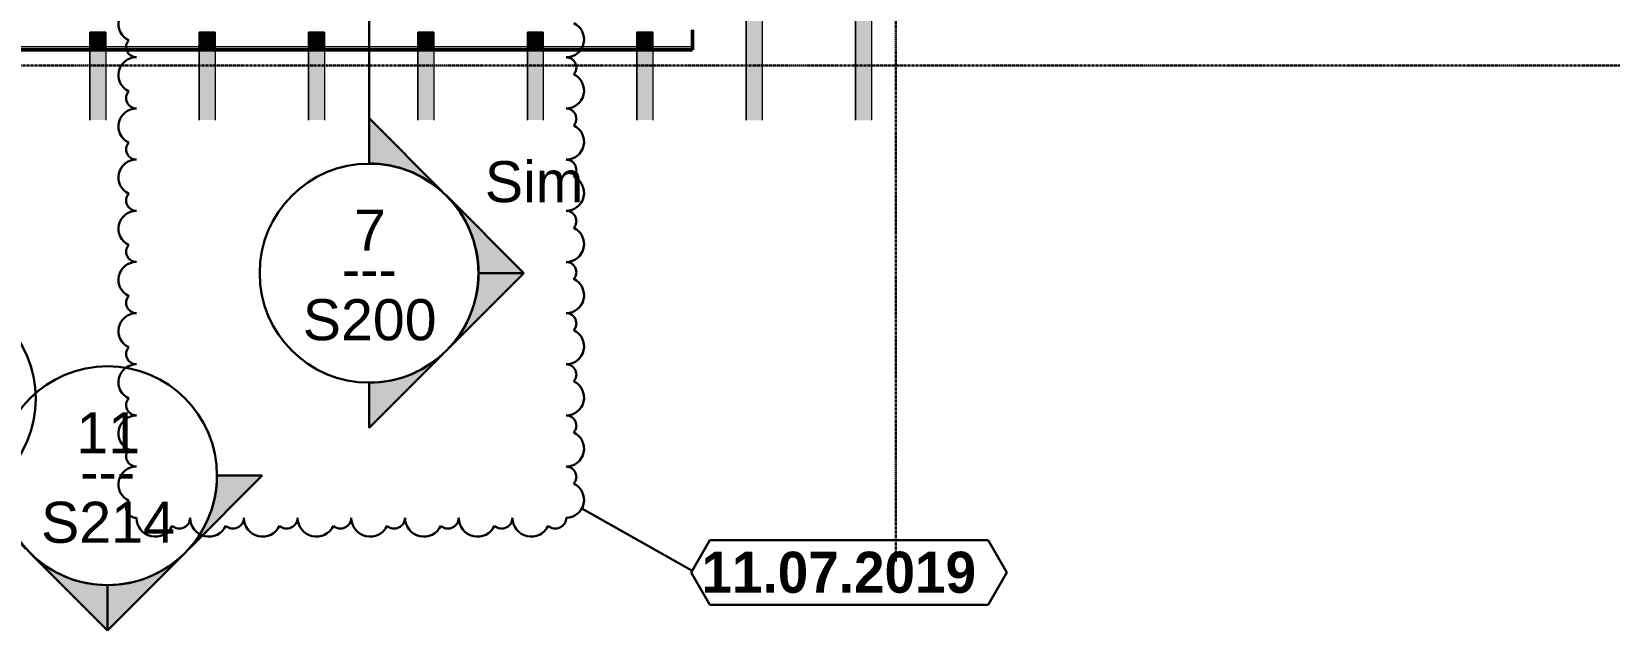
# Model space of a CAD drawing. Header units: inches. Extents: x -4126 to 627, y 9773 to 12338.
# Drawn here: x -757.2 to -411.1, y 11411.3 to 11542.6 of the extents above; entities that cross this region are included whole.
import ezdxf

# ---------------------------------------------------------------- set-up
doc = ezdxf.new("R2010")
doc.units = ezdxf.units.IN
doc.header["$MEASUREMENT"] = 0
doc.linetypes.add('Grid Line 1_2_', pattern=[0.875, 0.5, -0.125, 0.125, -0.125])
for name, color, linetype, lineweight in [('A-WALL', 113, 'Continuous', 13), ('G-ANNO-REVC', 71, 'Continuous', 30), ('G-ANNO-REVC-IDEN', 71, 'Continuous', 30), ('G-ANNO-SYMB', 111, 'Continuous', 30), ('S-BEAM', 12, 'Continuous', 9), ('S-GRID', 1, 'Continuous', 9)]:
    doc.layers.add(name, color=color, linetype=linetype, lineweight=lineweight)
doc.styles.add('Arial_1', font='arial.ttf', dxfattribs={"height": 9})
doc.styles.add('Century Gothic', font='', dxfattribs={"height": 9})
doc.styles.add('Century Gothic_B', font='', dxfattribs={"height": 9})
doc.styles.get('Century Gothic').set_extended_font_data('Century Gothic')
doc.styles.get('Century Gothic_B').set_extended_font_data('Century Gothic', bold=True)

# ---------------------------------------------------------------- blocks, each defined once
blk = doc.blocks.new('CTR - 1st Phase - Common Walls_rvt-2-FRAMING PLAN - 2ND FLOOR AT RAMP')
at = {"layer": 'A-WALL', "lineweight": 5, "transparency": 33554585}
blk.add_hatch(color=50, dxfattribs=at).paths.add_polyline_path([(-3481.14, 11538.61), (-3198.95, 11538.61), (-3198.95, 11539.24), (-3481.14, 11539.24)], flags=0)
at = {"layer": 'A-WALL', "color": 53, "lineweight": 50}
for p, q in [((-3198.95, 11542.99), (-3198.95, 11538.61)), ((-3198.95, 11538.61), (-3481.14, 11538.61))]:
    blk.add_line(p, q, dxfattribs=at)
at = {"layer": 'A-WALL', "color": 9}
for p, q in [((-3198.95, 11539.24), (-3198.95, 11542.74)), ((-3331.19, 11538.61), (-3351.69, 11538.61)), ((-3327.69, 11538.61), (-3331.19, 11538.61)), ((-3307.19, 11538.61), (-3327.69, 11538.61)), ((-3303.69, 11538.61), (-3307.19, 11538.61)), ((-3283.19, 11538.61), (-3303.69, 11538.61)), ((-3279.69, 11538.61), (-3283.19, 11538.61)), ((-3259.19, 11538.61), (-3279.69, 11538.61)), ((-3255.69, 11538.61), (-3259.19, 11538.61)), ((-3235.19, 11538.61), (-3255.69, 11538.61)), ((-3231.69, 11538.61), (-3235.19, 11538.61)), ((-3211.19, 11538.61), (-3231.69, 11538.61)), ((-3207.69, 11538.61), (-3211.19, 11538.61)), ((-3198.95, 11538.61), (-3207.69, 11538.61)), ((-3198.95, 11538.61), (-3198.95, 11539.24))]:
    blk.add_line(p, q, dxfattribs=at)
at = {"layer": 'A-WALL', "color": 253}
blk.add_line((-3198.95, 11539.24), (-3481.14, 11539.24), dxfattribs=at)
blk = doc.blocks.new('TRUSS - 22_-1919776-FRAMING PLAN - 2ND FLOOR AT RAMP')
at = {"layer": 'S-BEAM', "transparency": 33554483}
for points in [[(-192.18, 1.75), (-192.8, 1.75), (-192.8, -1.75), (-192.18, -1.75)], [(-74.75, 1.75), (-192.18, 1.75), (-192.18, -1.75), (-74.75, -1.75)]]:
    blk.add_hatch(color=256, dxfattribs=at).paths.add_polyline_path(points, flags=0)
at = {"layer": 'S-BEAM'}
for p, q in [((-192.8, -1.75), (-192.8, 1.75)), ((-192.8, 1.75), (-192.8, -1.75)), ((-192.8, 1.75), (-192.18, 1.75)), ((-192.8, 1.75), (-192.18, 1.75)), ((-192.18, 1.75), (-74.75, 1.75)), ((-192.18, 1.75), (-74.75, 1.75)), ((-192.18, -1.75), (-192.8, -1.75)), ((-192.8, -1.75), (-192.18, -1.75)), ((-74.75, -1.75), (-192.18, -1.75)), ((-192.18, -1.75), (-74.75, -1.75))]:
    blk.add_line(p, q, dxfattribs=at)
blk = doc.blocks.new('TRUSS - 22_-1920403-FRAMING PLAN - 2ND FLOOR AT RAMP')
at = {"layer": 'S-BEAM', "transparency": 33554483}
for points in [[(-140.18, 1.75), (-143.43, 1.75), (-143.43, -1.75), (-140.18, -1.75)], [(-139.55, 1.75), (-140.18, 1.75), (-140.18, -1.75), (-139.55, -1.75)], [(-124.13, 1.75), (-139.55, 1.75), (-139.55, -1.75), (-124.13, -1.75)]]:
    blk.add_hatch(color=256, dxfattribs=at).paths.add_polyline_path(points, flags=0)
at = {"layer": 'S-BEAM'}
for p, q in [((-143.43, -1.75), (-143.43, 1.75)), ((-143.43, 1.75), (-143.43, -1.75)), ((-143.43, 1.75), (-140.18, 1.75)), ((-143.43, 1.75), (-140.18, 1.75)), ((-140.18, 1.75), (-139.55, 1.75)), ((-140.18, 1.75), (-139.55, 1.75)), ((-139.55, 1.75), (-124.13, 1.75)), ((-139.55, 1.75), (-124.13, 1.75)), ((-140.18, -1.75), (-143.43, -1.75)), ((-143.43, -1.75), (-140.18, -1.75)), ((-139.55, -1.75), (-140.18, -1.75)), ((-140.18, -1.75), (-139.55, -1.75)), ((-124.13, -1.75), (-139.55, -1.75)), ((-139.55, -1.75), (-124.13, -1.75))]:
    blk.add_line(p, q, dxfattribs=at)
blk = doc.blocks.new('TRUSS - 22_-V235-FRAMING PLAN - 2ND FLOOR AT RAMP')
at = {"layer": 'S-BEAM', "transparency": 33554483}
for points in [[(-140.18, 1.75), (-143.43, 1.75), (-143.43, -1.75), (-140.18, -1.75)], [(-139.55, 1.75), (-140.18, 1.75), (-140.18, -1.75), (-139.55, -1.75)], [(-124.13, 1.75), (-139.55, 1.75), (-139.55, -1.75), (-124.13, -1.75)]]:
    blk.add_hatch(color=256, dxfattribs=at).paths.add_polyline_path(points, flags=0)
at = {"layer": 'S-BEAM'}
for p, q in [((-143.43, -1.75), (-143.43, 1.75)), ((-143.43, 1.75), (-143.43, -1.75)), ((-143.43, 1.75), (-140.18, 1.75)), ((-143.43, 1.75), (-140.18, 1.75)), ((-140.18, 1.75), (-139.55, 1.75)), ((-140.18, 1.75), (-139.55, 1.75)), ((-139.55, 1.75), (-124.13, 1.75)), ((-139.55, 1.75), (-124.13, 1.75)), ((-140.18, -1.75), (-143.43, -1.75)), ((-143.43, -1.75), (-140.18, -1.75)), ((-139.55, -1.75), (-140.18, -1.75)), ((-140.18, -1.75), (-139.55, -1.75)), ((-124.13, -1.75), (-139.55, -1.75)), ((-139.55, -1.75), (-124.13, -1.75))]:
    blk.add_line(p, q, dxfattribs=at)
blk = doc.blocks.new('Drafting View - Section Head - Filled-1738293-FRAMING PLAN - 2ND FLOOR AT RAMP')
at = {"layer": 'G-ANNO-SYMB', "lineweight": 9}
h = blk.add_hatch(color=256, dxfattribs=at)
edge = h.paths.add_edge_path(flags=0)
edge.add_line((-0.4268, 0.1768), (-0.25, 0.3536))
edge.add_line((-0.25, 0.3536), (-0.25, 0.25))
edge.add_arc((-0.25, 0), 0.25, 90, 135)
h = blk.add_hatch(color=256, dxfattribs=at)
edge = h.paths.add_edge_path(flags=0)
edge.add_arc((-0.25, 0), 0.25, 45, 90)
edge.add_line((-0.25, 0.25), (-0.25, 0.3536))
edge.add_line((-0.25, 0.3536), (-0.0732, 0.1768))
h = blk.add_hatch(color=256, dxfattribs=at)
edge = h.paths.add_edge_path(flags=0)
edge.add_arc((-0.25, 0), 0.2503, 137.9216, 180)
edge.add_line((-0.5003, 0), (-0.6036, 0))
edge.add_line((-0.6036, 0), (-0.4358, 0.1678))
h = blk.add_hatch(color=256, dxfattribs=at)
edge = h.paths.add_edge_path(flags=0)
edge.add_line((-0.0642, 0.1678), (0.1036, 0))
edge.add_line((0.1036, 0), (0.0003, 0))
edge.add_arc((-0.25, 0), 0.2503, 0, 42.0784)
at = {"layer": 'G-ANNO-SYMB'}
for p, q in [((-0.25, 0.3536), (-0.4268, 0.1768)), ((-0.25, 0.25), (-0.25, 0.3536)), ((-0.0732, 0.1768), (-0.25, 0.3536)), ((-0.25, 0.3536), (-0.25, 0.25)), ((-0.4358, 0.1678), (-0.6036, 0)), ((0.1036, 0), (-0.0642, 0.1678)), ((-0.6036, 0), (-0.5003, 0)), ((0.0003, 0), (0.1036, 0))]:
    blk.add_line(p, q, dxfattribs=at)
for centre, radius, start, end in [((-0.2503, 0), 0.25, 360, 180), ((-0.25, 0), 0.25, 90, 135), ((-0.25, 0), 0.25, 45, 90), ((-0.25, 0), 0.2503, 137.9216, 180), ((-0.25, 0), 0.2503, 0, 42.0784), ((-0.2503, 0), 0.25, 180, 360)]:
    blk.add_arc(centre, radius, start, end, dxfattribs=at)
blk = doc.blocks.new('Elevation - Filled Arrow-1738296-FRAMING PLAN - 2ND FLOOR AT RAMP')
at = {"layer": 'G-ANNO-SYMB'}
for start, end in [(360, 180), (180, 360)]:
    blk.add_arc((0, 0), 0.25, start, end, dxfattribs=at)
blk = doc.blocks.new('Section - Section Head - Filled-1738293-FRAMING PLAN - 2ND FLOOR AT RAMP')
at = {"layer": 'G-ANNO-SYMB', "lineweight": 9}
h = blk.add_hatch(color=256, dxfattribs=at)
edge = h.paths.add_edge_path(flags=0)
edge.add_line((-0.4268, 0.1768), (-0.25, 0.3536))
edge.add_line((-0.25, 0.3536), (-0.25, 0.25))
edge.add_arc((-0.25, 0), 0.25, 90, 135)
h = blk.add_hatch(color=256, dxfattribs=at)
edge = h.paths.add_edge_path(flags=0)
edge.add_arc((-0.25, 0), 0.25, 45, 90)
edge.add_line((-0.25, 0.25), (-0.25, 0.3536))
edge.add_line((-0.25, 0.3536), (-0.0732, 0.1768))
h = blk.add_hatch(color=256, dxfattribs=at)
edge = h.paths.add_edge_path(flags=0)
edge.add_arc((-0.25, 0), 0.2503, 137.9216, 180)
edge.add_line((-0.5003, 0), (-0.6036, 0))
edge.add_line((-0.6036, 0), (-0.4358, 0.1678))
h = blk.add_hatch(color=256, dxfattribs=at)
edge = h.paths.add_edge_path(flags=0)
edge.add_line((-0.0642, 0.1678), (0.1036, 0))
edge.add_line((0.1036, 0), (0.0003, 0))
edge.add_arc((-0.25, 0), 0.2503, 0, 42.0784)
at = {"layer": 'G-ANNO-SYMB'}
for p, q in [((-0.25, 0.3536), (-0.4268, 0.1768)), ((-0.25, 0.25), (-0.25, 0.3536)), ((-0.0732, 0.1768), (-0.25, 0.3536)), ((-0.25, 0.3536), (-0.25, 0.25)), ((-0.4358, 0.1678), (-0.6036, 0)), ((0.1036, 0), (-0.0642, 0.1678)), ((-0.6036, 0), (-0.5003, 0)), ((0.0003, 0), (0.1036, 0))]:
    blk.add_line(p, q, dxfattribs=at)
for centre, radius, start, end in [((-0.2503, 0), 0.25, 360, 180), ((-0.25, 0), 0.25, 90, 135), ((-0.25, 0), 0.25, 45, 90), ((-0.25, 0), 0.2503, 137.9216, 180), ((-0.25, 0), 0.2503, 0, 42.0784), ((-0.2503, 0), 0.25, 180, 360)]:
    blk.add_arc(centre, radius, start, end, dxfattribs=at)
blk = doc.blocks.new('Family - ___-1979156-FRAMING PLAN - 2ND FLOOR AT RAMP')
at = {"layer": 'G-ANNO-REVC'}
for centre, radius, start, end in [((-3320.95, 11544.27), 3.93, 90, 244.7912), ((-3226.68, 11540.9), 3.93, 270, 64.7912), ((-3320.95, 11539.22), 2.24, 138.1897, 270), ((-3320.95, 11533.05), 3.93, 90, 244.7912), ((-3226.68, 11534.73), 2.24, 318.1897, 90), ((-3226.68, 11529.68), 3.93, 270, 64.7912), ((-3320.95, 11528), 2.24, 138.1897, 270), ((-3320.95, 11521.83), 3.93, 90, 244.7912), ((-3226.68, 11523.51), 2.24, 318.1897, 90), ((-3226.68, 11518.46), 3.93, 270, 64.7912), ((-3320.95, 11516.78), 2.24, 138.1897, 270), ((-3320.95, 11510.61), 3.93, 90, 244.7912), ((-3226.68, 11512.29), 2.24, 318.1897, 90), ((-3226.68, 11507.24), 3.93, 270, 64.7912), ((-3320.95, 11505.56), 2.24, 138.1897, 270), ((-3320.95, 11499.39), 3.93, 90, 244.7912), ((-3226.68, 11501.07), 2.24, 318.1897, 90), ((-3226.68, 11496.02), 3.93, 270, 64.7912), ((-3320.95, 11494.34), 2.24, 138.1897, 270), ((-3320.95, 11488.17), 3.93, 90, 244.7912), ((-3226.68, 11489.85), 2.24, 318.1897, 90), ((-3226.68, 11484.81), 3.93, 270, 64.7912), ((-3320.95, 11483.12), 2.24, 138.1897, 270), ((-3320.95, 11476.95), 3.93, 90, 244.7912), ((-3226.68, 11478.64), 2.24, 318.1897, 90), ((-3226.68, 11473.59), 3.93, 270, 64.7912), ((-3320.95, 11471.9), 2.24, 138.1897, 270), ((-3320.95, 11465.73), 3.93, 90, 244.7912), ((-3226.68, 11467.42), 2.24, 318.1897, 90), ((-3226.68, 11462.37), 3.93, 270, 64.7912), ((-3320.95, 11460.69), 2.24, 138.1897, 270), ((-3320.95, 11454.52), 3.93, 90, 244.7912), ((-3226.68, 11456.2), 2.24, 318.1897, 90), ((-3226.68, 11451.15), 3.93, 270, 64.7912), ((-3320.95, 11449.47), 2.24, 138.1897, 270), ((-3320.95, 11443.3), 3.93, 90, 244.7912), ((-3226.68, 11444.98), 2.24, 318.1897, 90), ((-3226.68, 11439.93), 3.93, 270, 64.7912), ((-3320.95, 11438.25), 2.24, 138.1897, 270), ((-3316.83, 11436), 4.12, 180, 334.7912), ((-3311.53, 11436), 2.36, 228.1897, 0), ((-3305.04, 11436), 4.12, 180, 334.7912), ((-3299.74, 11436), 2.36, 228.1897, 0), ((-3293.26, 11436), 4.12, 180, 334.7912), ((-3287.96, 11436), 2.36, 228.1897, 0), ((-3281.47, 11436), 4.12, 180, 334.7912), ((-3276.17, 11436), 2.36, 228.1897, 0), ((-3269.69, 11436), 4.12, 180, 334.7912), ((-3264.39, 11436), 2.36, 228.1897, 0), ((-3257.9, 11436), 4.12, 180, 334.7912), ((-3252.6, 11436), 2.36, 228.1897, 0), ((-3246.12, 11436), 4.12, 180, 334.7912), ((-3240.82, 11436), 2.36, 228.1897, 0), ((-3234.34, 11436), 4.12, 180, 334.7912), ((-3229.03, 11436), 2.36, 228.1897, 0)]:
    blk.add_arc(centre, radius, start, end, dxfattribs=at)
blk = doc.blocks.new('Revision Tag - Revision Tag-1737979-FRAMING PLAN - 2ND FLOOR AT RAMP')
at = {"layer": 'G-ANNO-REVC-IDEN'}
for p, q in [((-0.3198, 0.0667), (-0.3623, -0.0068)), ((0.3163, 0.0667), (-0.3198, 0.0667)), ((0.3587, -0.0068), (0.3163, 0.0667)), ((-0.3623, -0.0068), (-0.3198, -0.0804)), ((0.3163, -0.0804), (0.3587, -0.0068)), ((-0.3198, -0.0804), (0.3163, -0.0804))]:
    blk.add_line(p, q, dxfattribs=at)

msp = doc.modelspace()

# ---------------------------------------------------------------- linework, layer by layer
at = {"layer": 'G-ANNO-REVC-IDEN'}
msp.add_line((-636.528, 11438.009), (-612.495, 11424.514), dxfattribs=at)
at = {"layer": 'G-ANNO-SYMB'}
msp.add_line((-683.169, 11513.669), (-683.169, 11581.593), dxfattribs=at)
at = {"layer": 'S-GRID', "linetype": 'Grid Line 1_2_', "lineweight": 30}
for p, q in [((-567.6, 11426.439), (-567.6, 11943.939)), ((627.297, 11535.189), (-1400.408, 11535.189))]:
    msp.add_line(p, q, dxfattribs=at)

# ---------------------------------------------------------------- block references
at = {"lineweight": 5}
msp.add_blockref('CTR - 1st Phase - Common Walls_rvt-2-FRAMING PLAN - 2ND FLOOR AT RAMP', (2586.724, 0), dxfattribs=at)
at = {"layer": 'G-ANNO-REVC'}
msp.add_blockref('Family - ___-1979156-FRAMING PLAN - 2ND FLOOR AT RAMP', (2586.724, 0), dxfattribs=at)
at = {"layer": 'G-ANNO-REVC-IDEN', "xscale": 95.99999999999994, "yscale": 95.99999999999994, "zscale": 95.99999999999994}
msp.add_blockref('Revision Tag - Revision Tag-1737979-FRAMING PLAN - 2ND FLOOR AT RAMP', (-577.715, 11424.674), dxfattribs=at)
at = {"layer": 'G-ANNO-SYMB', "extrusion": (0, 0, -1), "xscale": 95.99999999999994, "yscale": 95.99999999999994, "zscale": 95.99999999999994, "rotation": 90.00000000000001}
msp.add_blockref('Section - Section Head - Filled-1738293-FRAMING PLAN - 2ND FLOOR AT RAMP', (683.169, 11513.669), dxfattribs=at)
at = {"layer": 'G-ANNO-SYMB', "xscale": 95.99999999999994, "yscale": 95.99999999999994, "zscale": 95.99999999999994}
msp.add_blockref('Elevation - Filled Arrow-1738296-FRAMING PLAN - 2ND FLOOR AT RAMP', (-780.283, 11462.12), dxfattribs=at)
at = {"layer": 'G-ANNO-SYMB', "xscale": 95.99999999999994, "yscale": 95.99999999999994, "zscale": 95.99999999999994, "rotation": 180}
msp.add_blockref('Drafting View - Section Head - Filled-1738293-FRAMING PLAN - 2ND FLOOR AT RAMP', (-764.579, 11445.253), dxfattribs=at)
at = {"layer": 'S-BEAM', "rotation": 270}
for name, p in [('TRUSS - 22_-1919776-FRAMING PLAN - 2ND FLOOR AT RAMP', (-598.713, 11448.439)), ('TRUSS - 22_-1919776-FRAMING PLAN - 2ND FLOOR AT RAMP', (-574.713, 11448.439)), ('TRUSS - 22_-V235-FRAMING PLAN - 2ND FLOOR AT RAMP', (-742.713, 11399.064)), ('TRUSS - 22_-1920403-FRAMING PLAN - 2ND FLOOR AT RAMP', (-718.713, 11399.064)), ('TRUSS - 22_-1920403-FRAMING PLAN - 2ND FLOOR AT RAMP', (-694.713, 11399.064)), ('TRUSS - 22_-1920403-FRAMING PLAN - 2ND FLOOR AT RAMP', (-670.713, 11399.064)), ('TRUSS - 22_-1920403-FRAMING PLAN - 2ND FLOOR AT RAMP', (-646.713, 11399.064)), ('TRUSS - 22_-1920403-FRAMING PLAN - 2ND FLOOR AT RAMP', (-622.713, 11399.064))]:
    msp.add_blockref(name, p, dxfattribs=at)

# ---------------------------------------------------------------- texts
at = {"layer": 'G-ANNO-REVC-IDEN', "lineweight": 9, "insert": (-610.266, 11428.568), "char_height": 9, "width": 78.78, "attachment_point": 1, "style": 'Century Gothic_B'}
msp.add_mtext('11.07.2019', dxfattribs=at)
at = {"layer": 'G-ANNO-SYMB', "lineweight": 9, "char_height": 9, "attachment_point": 1}
for s, insert, width, style in [('Sim', (-657.788, 11514.209), 26.664, 'Arial_1'), ('7', (-686.49, 11503.578), 8.484, 'Arial_1'), ('---', (-689.141, 11495.071), 15.453, 'Century Gothic'), ('S200', (-697.734, 11483.941), 35.754, 'Arial_1'), ('11', (-747.396, 11459.162), 16.968, 'Arial_1'), ('---', (-746.552, 11450.655), 15.453, 'Century Gothic'), ('S214', (-755.144, 11439.526), 35.754, 'Arial_1')]:
    msp.add_mtext(s, dxfattribs=dict(at, insert=insert, width=width, style=style))

doc.saveas('drawing.dxf')
